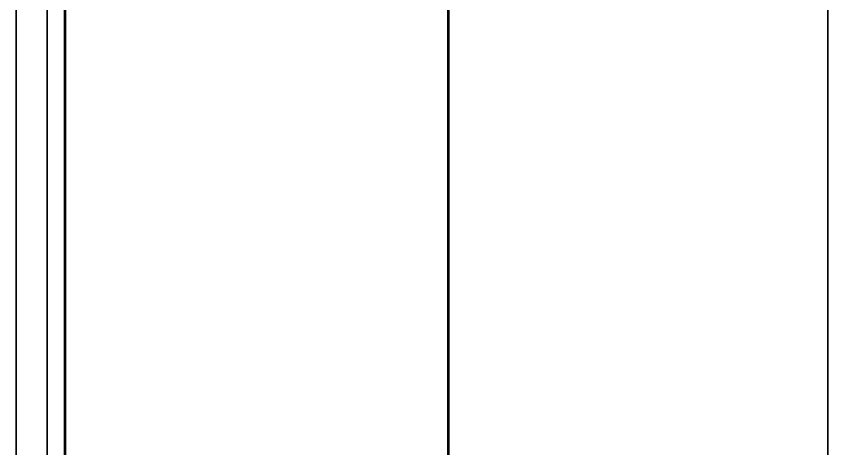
# Model space of a CAD drawing. Header units: millimetres. Extents: x 0 to 42050, y 0 to 29700.
# Drawn here: x 24069 to 26680, y 22197 to 23589 of the extents above; entities that cross this region are included whole.
import ezdxf

# ---------------------------------------------------------------- set-up
doc = ezdxf.new("R2010")
doc.units = ezdxf.units.MM
doc.header["$LTSCALE"] = 50
doc.layers.add('Visible', color=7, linetype='Continuous', lineweight=35)

msp = doc.modelspace()

# ---------------------------------------------------------------- linework, layer by layer
at = {"layer": 'Visible'}
for p, q in [((24068.83, 26745.33), (24068.83, 21385.88)), ((24168.83, 26745.33), (24168.83, 21385.88))]:
    msp.add_line(p, q, dxfattribs=at)
at = {"layer": 'Visible', "color": 9, "true_color": 0xc0c0c0}
for p, q in [((24224.19, 21382.88), (24224.19, 26112.33)), ((24227.07, 21410.38), (24227.07, 26112.33)), ((25457.1, 20552.33), (25457.1, 26112.33)), ((25461.25, 20552.33), (25461.25, 26112.33)), ((26680.16, 26112.33), (26680.16, 20552.33))]:
    msp.add_line(p, q, dxfattribs=at)

doc.saveas('drawing.dxf')
